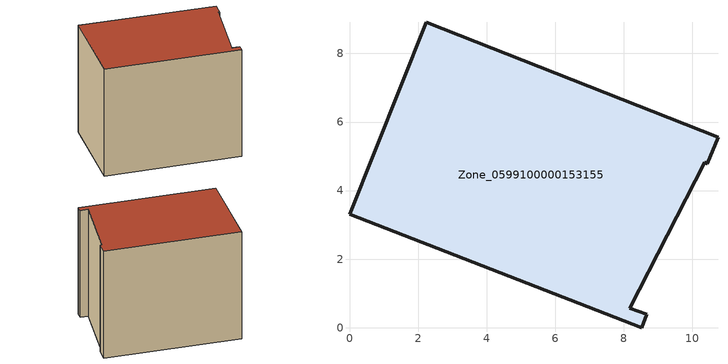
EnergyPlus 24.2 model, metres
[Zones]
Zone_0599100000153155
 floor ground (C_G): 8.68,0.39 8.52,0 0,3.31 2.24,8.91 10.75,5.55 10.44,4.79 10.36,4.83 8.17,0.56 z0
 wall outside (C_F): 10.36,4.83 10.44,4.79 10.75,5.55 2.24,8.91 0,3.31 8.52,0 8.68,0.39 8.17,0.56 10.36,4.83 z0:7.79
 roof outside (C_R): 8.52,0 8.68,0.39 8.17,0.56 10.36,4.83 10.44,4.79 10.75,5.55 2.24,8.91 0,3.31 z7.79
[BUILDING]
Pand.0599100000153155: North Axis=0; Terrain=City; Loads Convergence Tolerance Value=0.04; Temperature Convergence Tolerance Value=0.4; Solar Distribution=FullExterior; Maximum Number of Warmup Days=25; Minimum Number of Warmup Days=1
[Site:Location]
Rotterdam.The.Hague.AP_ZH_NLD Design_Conditions: Latitude=51.96; Longitude=4.45; Time Zone=1; Elevation=-4.5
[SITE:GROUNDTEMPERATURE:BUILDINGSURFACE]
18, 18, 18, 18, 18, 18, 18, 18, 18, 18, 18, 18
[MATERIAL] Thermal Absorptance=0.9; Solar Absorptance=0.7; Visible Absorptance=0.7
Name | Roughness | Thickness | Conductivity | Density | Specific Heat
G.TI.1975-1991 | MediumSmooth | 0.15 | 0.288461 | 540 | 1210
F.TI.1975-1991 | Rough | 0.3 | 0.230769 | 1920 | 840
R.TI.1975-1991 | MediumRough | 0.2 | 0.153846 | 1500 | 1000
[CONSTRUCTION]
C_G: G.TI.1975-1991
C_F: F.TI.1975-1991
C_R: R.TI.1975-1991
[ZONE]
Zone_0599100000153155: Type=1; Multiplier=1; Ceiling Height=Autocalculate; Volume=Autocalculate; Floor Area=autocalculate; Part of Total Floor Area=Yes
[ZONEINFILTRATION:DESIGNFLOWRATE]
Infil_Zone_0599100000153155: Zone or ZoneList or Space or SpaceList=Zone_0599100000153155; Schedule=AlwaysOn; Design Flow Rate Calculation Method=Flow/Area; Flow Rate per Floor Area=0.003; Constant Term Coefficient=1; Temperature Term Coefficient=0; Velocity Term Coefficient=0; Velocity Squared Term Coefficient=0
[HVACTEMPLATE:ZONE:IDEALLOADSAIRSYSTEM]
Zone_0599100000153155: Maximum Heating Supply Air Temperature=50; Minimum Cooling Supply Air Temperature=13; Maximum Heating Supply Air Humidity Ratio=0.0156; Minimum Cooling Supply Air Humidity Ratio=0.0077; Heating Limit=NoLimit; Cooling Limit=NoLimit; Dehumidification Control Type=ConstantSensibleHeatRatio; Cooling Sensible Heat Ratio=0.7; Dehumidification Setpoint=60; Humidification Control Type=None; Humidification Setpoint=30; Outdoor Air Method=None; Outdoor Air Flow Rate per Person=0.00944; Outdoor Air Flow Rate per Zone Floor Area=0; Outdoor Air Flow Rate per Zone=0; Demand Controlled Ventilation Type=None; Outdoor Air Economizer Type=NoEconomizer; Heat Recovery Type=None; Sensible Heat Recovery Effectiveness=0.7; Latent Heat Recovery Effectiveness=0.65
[ZONECONTROL:THERMOSTAT]
ThermostatControl_Zone_0599100000153155: Zone or ZoneList=Zone_0599100000153155; Control Type Schedule=DualSetpointControlType; Control 1=Thermostat_Zone_0599100000153155; Temperature Difference Between Cutout And Setpoint=0
[THERMOSTATSETPOINT:DUALSETPOINT]
Thermostat_Zone_0599100000153155: Heating Setpoint Temperature Schedule=HeatingSetpoint_Zone_0599100000153155; Cooling Setpoint Temperature Schedule=CoolingSetpoint_Zone_0599100000153155
[SCHEDULE:COMPACT]
HeatingSetpoint_Zone_0599100000153155: Through: 12/31, For: AllDays, Until: 24:00, 21
CoolingSetpoint_Zone_0599100000153155: Through: 12/31, For: AllDays, Until: 24:00, 24
DualSetpointControlType: Through: 12/31, For: AllDays, Until: 24:00, 4
AlwaysOn: Through: 12/31, For: AllDays, Until: 24:00, 1
